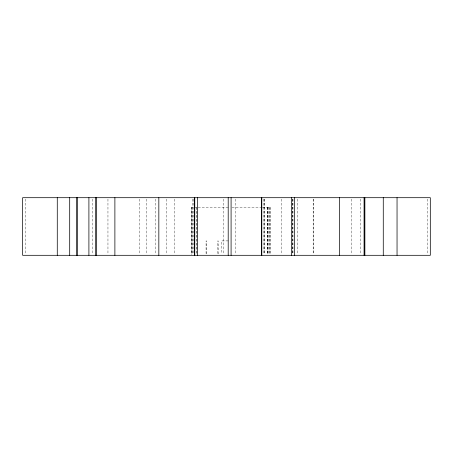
<?xml version="1.0" encoding="UTF-8"?>
<svg xmlns="http://www.w3.org/2000/svg" width="453" height="453" viewBox="0 0 453 453"><rect width="100%" height="100%" fill="white"/><g stroke="black" fill="none" stroke-linecap="round" stroke-linejoin="round"><path stroke-width="0.34" stroke-dasharray="2.27 1.7" d="M228.21 207.298L191.647 207.298L191.653 254.597M231.998 207.298L261.817 207.298M262.389 207.298L270.305 207.298L270.305 254.597M228.204 240.9L221.489 240.9L221.489 253.935M427.439 199.099L427.439 253.901M360.616 199.099L360.616 253.901M351.42 199.099L351.42 253.901M313.567 199.099L313.567 253.901M313.159 199.099L313.159 253.901M297.247 199.099L297.247 253.901M293 199.099L293 253.901M292.78 199.099L292.78 253.901M292.247 199.099L292.247 253.901M281.823 199.099L281.823 253.901M269.931 207.298L269.931 254.597M269.139 207.298L269.139 254.597M268.64 207.298L268.64 254.597M267.598 207.298L267.604 254.597M267.474 207.298L267.48 254.597M267.242 207.298L267.247 254.597M264.694 199.099L264.694 253.901M264.535 199.099L264.541 253.901M263.578 199.099L263.578 253.901M235.175 199.099L235.175 253.901M223.805 199.099L223.805 253.901M218.187 253.935L218.187 240.9L217.78 240.9L217.78 253.935M206.472 253.935L206.472 240.9L206.064 240.9L206.064 253.935M196.953 207.298L196.953 254.597M196.879 207.298L196.868 254.597M193.544 199.099L193.544 253.901M192.678 199.099L192.678 253.901M192.01 207.298L192.004 254.597M191.772 207.298L191.778 254.597M174.433 199.099L174.433 253.901M166.194 199.099L166.194 253.901M155.724 199.099L155.724 253.901M146.217 199.099L146.217 253.901M139.399 199.099L139.399 253.901M107.956 199.099L107.956 253.901M92.355 199.099L92.355 253.901M25.532 199.099L25.532 253.901"/><path stroke-width="0.68" d="M194.75 197.695L430.322 197.695L430.322 255.305L22.65 255.305L22.65 197.695L194.597 197.695L194.597 255.305M397.043 197.695L397.043 255.305M383.272 197.695L383.272 255.305M364.875 197.695L364.875 255.305M364.422 197.695L364.422 255.305M364.07 197.695L364.07 255.305M339.433 197.695L339.433 255.305M294.393 197.695L294.365 255.305M291.483 197.695L291.483 255.305M261.8 197.695L261.8 255.305M261.658 197.695L261.658 255.305M231.087 197.695L231.087 255.305M228.204 197.695L228.204 255.305M197.633 197.695L197.633 255.305M194.756 197.695L194.756 255.305M158.833 197.695L158.833 255.305M114.886 197.695L114.886 255.305M96.665 197.695L96.665 255.305M95.685 197.695L95.685 255.305M88.901 197.695L88.901 255.305M77.463 197.695L77.463 255.305M76.483 197.695L76.483 255.305M69.694 197.695L69.694 255.305M57.276 197.695L57.276 255.305"/></g></svg>
